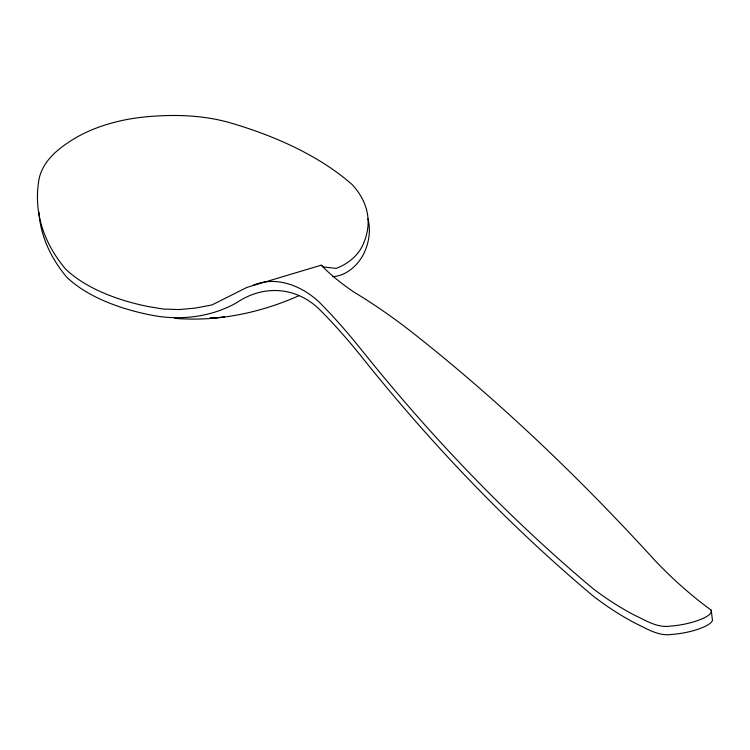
<?xml version="1.0" encoding="UTF-8"?>
<svg xmlns="http://www.w3.org/2000/svg" width="750" height="750" viewBox="0 0 750 750"><rect width="100%" height="100%" fill="white"/><g stroke="black" fill="none" stroke-linecap="round" stroke-linejoin="round"><path stroke-width="1.12" d="M321.206 265.181L323.353 266.916L336.206 268.397C348.225 263.794 358.969 255.197 363.703 242.944A199.331 97.875 -5.3 0 0 352.125 184.547A412.781 202.678 -5.3 0 0 228.497 122.316C202.734 115.284 175.762 114.309 149.259 116.55A117.403 65.447 -3.2 0 0 74.531 138.525C59.325 147.741 43.641 159.806 39.263 177.975A412.781 202.678 -5.3 0 0 65.409 268.866A199.331 97.875 -5.3 0 0 147.722 306.469L163.275 309.047L179.231 309.572L195.488 308.072L211.969 304.941L246.816 287.456L321.206 265.181C330.872 275.147 342.131 284.081 353.7 291.938A1195.088 467.062 71.7 0 1 413.859 333.684C500.747 402.291 580.875 479.184 655.416 560.953C672.553 578.944 691.172 595.547 711.216 610.181L712.5 620.681L710.513 623.072A29.944 7.809 -11.1 0 1 671.887 634.434C658.688 636.487 647.091 628.781 635.709 623.466C620.953 615.712 606.909 606.609 593.691 596.466C508.509 525.047 431.241 443.925 361.884 357.122A1185.975 298.669 75.5 0 0 320.381 310.341C297.262 286.913 264.094 284.137 236.822 302.625C210.375 317.634 178.481 321.009 148.978 314.662A199.331 97.875 -5.3 0 1 66.647 277.069A412.781 202.678 -5.3 0 1 38.906 212.109M299.484 295.472C260.466 312.881 217.387 321.938 174.637 318.3M253.181 285.188C276.609 275.578 301.706 285.759 319.163 302.091A1195.088 300.956 75.5 0 1 360.984 349.237C430.331 435.956 507.572 516.984 592.706 588.356C605.784 598.397 619.678 607.397 634.275 615.075C645.731 620.381 657.356 628.191 670.622 626.081A29.944 7.809 -11.1 0 0 709.256 614.719L711.234 612.337L711.216 610.181M210.188 318.075L216.816 317.653M219.028 317.512L224.55 317.166L210.394 318.075M332.859 276.656C347.128 275.822 359.503 263.972 364.941 251.147A199.331 97.875 -5.3 0 0 367.997 218.766"/></g></svg>
